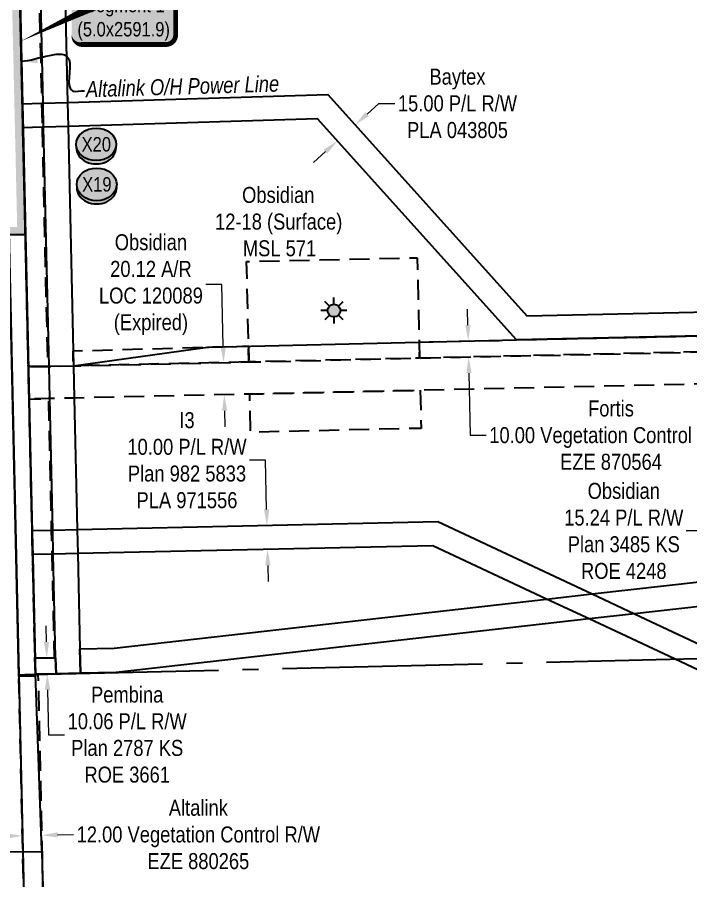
# Model space of a CAD drawing. Extents: x 610781 to 613451, y 5887607 to 5892660.
# Drawn here: x 612510 to 612931, y 5889209 to 5889748 of the extents above; entities that cross this region are included whole.
import ezdxf
from ezdxf.enums import TextEntityAlignment as Align

# ---------------------------------------------------------------- set-up
doc = ezdxf.new("R2010")
doc.units = 0
doc.header["$LTSCALE"] = 5
doc.header["$PDSIZE"] = -1.5
for name, pattern in [('foc-ACCESSROAD', [3.75, 2.5, -1.25]), ('foc-FLOWLINE', [3.75, 2.5, -1.25]), ('foc-QUARTERLINE', [33, 25, -3, 2, -3])]:
    doc.linetypes.add(name, pattern=pattern)
doc.layers.get('Defpoints').update_dxf_attribs({"color": 9})
for name, color, linetype in [('AS-POWER', 104, 'foc-POWER'), ('C-RW', 13, 'Continuous'), ('C-WS', 13, 'foc-ACCESSROAD'), ('C-WS-S', 13, 'Continuous'), ('F-AR', 190, 'foc-ACCESSROAD'), ('F-EZE', 190, 'foc-FLOWLINE'), ('F-RW', 190, 'Continuous'), ('L-SEC', 7, 'Continuous'), ('L-SECQ', 8, 'foc-QUARTERLINE'), ('L-TITLEDB', 4, 'Continuous'), ('P-CROSSINGS', 250, 'Continuous'), ('P-TEMP-BLOCKS', 250, 'Continuous'), ('P-WORKAREA-COUNTY-H1', 71, 'Continuous'), ('P-WORKAREA-COUNTY1', 104, 'Continuous')]:
    doc.layers.add(name, color=color, linetype=linetype)
for name, color, linetype, lineweight in [('C-RW-T', 13, 'Continuous', 9), ('C-WS-T', 13, 'Continuous', 9), ('F-EZE-T', 190, 'Continuous', 9), ('F-RW-T', 190, 'Continuous', 9)]:
    doc.layers.add(name, color=color, linetype=linetype, lineweight=lineweight)
doc.styles.add('175L', font='ARIALN.TTF', dxfattribs={"height": 20})
doc.styles.add('80', font='ARIALN.TTF', dxfattribs={"height": 10})
doc.styles.add('80CG', font='ARIALN.TTF', dxfattribs={"height": 10})
doc.styles.add('80L', font='ARIALN.TTF', dxfattribs={"height": 10})
doc.styles.add('BOLD', font='ARIALNB.TTF')
doc.styles.add('Crossing', font='ARIALN.TTF', dxfattribs={"height": 10})
doc.styles.add('foc-LtypeFont', font='ARIALN.TTF', dxfattribs={"height": 7.35})
doc.linetypes.add('foc-POWER', pattern='A,6,-1,["P",foc-LtypeFont,S=0.2,R=0,X=-0.625,Y=-0.75],-1.24,4', length=12.24)
doc.linetypes.add('foc-POWER-NOLINE', pattern='A,0,-4,["P",foc-LtypeFont,S=0.2,R=0,X=-0.625,Y=-0.75],-8.24', length=12.24)
doc.dimstyles.new('Compass 5 000', dxfattribs={"dimscale": 5, "dimtxt": 9, "dimasz": 2, "dimexe": 0.2, "dimexo": 0.0625, "dimgap": 0.5, "dimtad": 0, "dimtih": 1, "dimtoh": 1, "dimzin": 0, "dimdsep": 46, "dimtxsty": '80CG', "dimcen": 0.1, "dimse1": 1, "dimse2": 1, "dimclrd": 256, "dimclrt": 256, "dimaunit": 1, "dimadec": 4, "dimazin": 0, "dimtfac": 0.06, "dimtofl": 0, "dimtmove": 0, "dimatfit": 1, "dimfxl": 0.2, "dimtolj": 1, "dimtzin": 0, "dimlwd": -1, "dimarcsym": 0})

# ---------------------------------------------------------------- blocks, each defined once
blk = doc.blocks.new('*D381')
at = {"layer": 'Defpoints', "color": 0, "transparency": 16777216}
for p in [(612575.67, 5889428.26), (612576, 5889413.26), (612666.81, 5889415.29)]:
    blk.add_point(p, dxfattribs=at)
at = {"layer": 'F-RW-T', "transparency": 16777216}
for p, q in [((612665.57, 5889470.96), (612655.57, 5889470.96)), ((612666.25, 5889440.28), (612665.57, 5889470.96)), ((612667.03, 5889405.29), (612667.25, 5889395.3))]:
    blk.add_line(p, q, dxfattribs=at)
for points in [[(612667.92, 5889440.32), (612664.58, 5889440.25), (612666.47, 5889430.29)], [(612668.7, 5889405.33), (612665.37, 5889405.26), (612666.81, 5889415.29)]]:
    blk.add_solid(points, dxfattribs=at)
at = {"layer": 'F-RW-T', "transparency": 16777216, "insert": (612616.48, 5889470.96), "char_height": 10, "attachment_point": 5, "style": '80CG'}
blk.add_mtext('\\A1;I3\\P10.00 P/L R/W\\PPlan 982 5833\\PPLA 971556', dxfattribs=at)
blk = doc.blocks.new('*D382')
at = {"layer": 'Defpoints', "color": 0, "transparency": 16777216}
for p in [(612719.79, 5889682.6), (612721.62, 5889680.57), (612708.63, 5889672.56)]:
    blk.add_point(p, dxfattribs=at)
at = {"layer": 'F-RW-T', "transparency": 16777216}
for p, q in [((612729.05, 5889687.26), (612736.48, 5889693.95)), ((612736.48, 5889693.95), (612746.48, 5889693.95)), ((612703.03, 5889663.84), (612695.6, 5889657.15))]:
    blk.add_line(p, q, dxfattribs=at)
for points in [[(612727.93, 5889688.5), (612730.16, 5889686.02), (612721.62, 5889680.57)], [(612701.91, 5889665.08), (612704.14, 5889662.6), (612710.46, 5889670.53)]]:
    blk.add_solid(points, dxfattribs=at)
at = {"layer": 'F-RW-T', "transparency": 16777216, "insert": (612785.57, 5889693.95), "char_height": 10, "attachment_point": 5, "style": '80CG'}
blk.add_mtext('\\A1;Baytex\\P15.00 P/L R/W\\PPLA 043805', dxfattribs=at)
blk = doc.blocks.new('GAS')
h = blk.add_hatch(color=255)
h.dxf.hatch_style = 1
edge = h.paths.add_edge_path()
edge.add_arc((0, 0), 0.9, 0, 360)
for p, q in [((-0.57, 0.57), (-1.14, 1.14)), ((0, 0.81), (0, 1.62)), ((0.57, 0.57), (1.14, 1.14)), ((-0.81, 0), (-1.62, 0)), ((1.62, 0), (0.81, 0)), ((-0.57, -0.57), (-1.14, -1.14)), ((0, -0.81), (0, -1.62)), ((1.14, -1.14), (0.57, -0.57))]:
    blk.add_line(p, q)
blk.add_circle((0, 0), 0.8)
blk = doc.blocks.new('*D491')
at = {"layer": 'Defpoints', "color": 0, "transparency": 16777216}
for p in [(612792.95, 5889545.51), (612792.52, 5889535.49), (612793.17, 5889535.5)]:
    blk.add_point(p, dxfattribs=at)
at = {"layer": 'F-EZE-T', "transparency": 16777216}
for p, q in [((612792.08, 5889555.49), (612791.86, 5889565.49)), ((612792.74, 5889525.49), (612793.59, 5889486.62)), ((612793.59, 5889486.62), (612803.59, 5889486.62))]:
    blk.add_line(p, q, dxfattribs=at)
for points in [[(612793.75, 5889555.53), (612790.42, 5889555.45), (612792.3, 5889545.49)], [(612794.41, 5889525.53), (612791.07, 5889525.46), (612792.52, 5889535.49)]]:
    blk.add_solid(points, dxfattribs=at)
at = {"layer": 'F-EZE-T', "transparency": 16777216, "insert": (612881.52, 5889486.62), "char_height": 10, "attachment_point": 5, "style": '80CG'}
blk.add_mtext('\\A1;Fortis\\P10.00 Vegetation Control R/W\\PEZE 870564', dxfattribs=at)
blk = doc.blocks.new('*D492')
at = {"layer": 'C-RW-T', "transparency": 16777216}
for p, q in [((612938.62, 5889426.77), (612928.62, 5889426.77)), ((612941.01, 5889405.6), (612938.62, 5889426.77)), ((612944.99, 5889370.41), (612946.11, 5889360.48))]:
    blk.add_line(p, q, dxfattribs=at)
for points in [[(612942.67, 5889405.78), (612939.36, 5889405.41), (612942.14, 5889395.66)], [(612946.65, 5889370.6), (612943.33, 5889370.23), (612943.87, 5889380.35)]]:
    blk.add_solid(points, dxfattribs=at)
at = {"layer": 'Defpoints', "color": 0, "transparency": 16777216}
for p in [(612942.14, 5889395.66), (612936.59, 5889395.03), (612938.32, 5889379.72)]:
    blk.add_point(p, dxfattribs=at)
at = {"layer": 'C-RW-T', "transparency": 16777216, "insert": (612889.53, 5889426.77), "char_height": 10, "attachment_point": 5, "style": '80CG'}
blk.add_mtext('\\A1;Obsidian\\P15.24 P/L R/W\\PPlan 3485 KS\\PROE 4248', dxfattribs=at)
blk = doc.blocks.new('*D494')
at = {"layer": 'Defpoints', "color": 0, "transparency": 16777216}
for p in [(612563.21, 5889530.37), (612639.33, 5889532.05), (612563.65, 5889510.24)]:
    blk.add_point(p, dxfattribs=at)
at = {"layer": 'F-EZE-T', "transparency": 16777216}
for p, q in [((612638.26, 5889580.73), (612628.26, 5889580.73)), ((612639.11, 5889542.04), (612638.26, 5889580.73)), ((612640, 5889501.92), (612640.22, 5889491.93))]:
    blk.add_line(p, q, dxfattribs=at)
for points in [[(612640.78, 5889542.08), (612637.45, 5889542.01), (612639.33, 5889532.05)], [(612641.67, 5889501.96), (612638.33, 5889501.89), (612639.78, 5889511.92)]]:
    blk.add_solid(points, dxfattribs=at)
at = {"layer": 'F-EZE-T', "transparency": 16777216, "insert": (612593.94, 5889580.73), "char_height": 10, "attachment_point": 5, "style": '80CG'}
blk.add_mtext('\\A1;Obsidian\\P20.12 A/R\\PLOC 120089\\P(Expired)', dxfattribs=at)
blk = doc.blocks.new('*D500')
at = {"layer": 'Defpoints', "color": 0, "transparency": 16777216}
for p in [(612513.17, 5889256.89), (612525.17, 5889257.17), (612525.64, 5889236.63)]:
    blk.add_point(p, dxfattribs=at)
at = {"layer": 'F-EZE-T', "transparency": 16777216}
for p, q in [((612503.64, 5889236.12), (612493.64, 5889235.9)), ((612535.64, 5889236.86), (612545.63, 5889237.08))]:
    blk.add_line(p, q, dxfattribs=at)
for points in [[(612503.6, 5889237.79), (612503.68, 5889234.46), (612513.64, 5889236.35)], [(612535.6, 5889238.52), (612535.67, 5889235.19), (612525.64, 5889236.63)]]:
    blk.add_solid(points, dxfattribs=at)
at = {"layer": 'F-EZE-T', "transparency": 16777216, "insert": (612623.57, 5889237.08), "char_height": 10, "attachment_point": 5, "style": '80CG'}
blk.add_mtext('\\A1;Altalink\\P12.00 Vegetation Control R/W\\PEZE 880265', dxfattribs=at)
blk = doc.blocks.new('xing2')
h = blk.add_hatch(color=50)
h.dxf.hatch_style = 1
edge = h.paths.add_edge_path()
edge.add_ellipse((0, 0), major_axis=(-12.5, 0), ratio=0.816297, start_angle=0, end_angle=360)
h = blk.add_hatch(color=250)
h.dxf.hatch_style = 1
edge = h.paths.add_edge_path()
edge.add_ellipse((0, -2.05), major_axis=(-12.5, 0), ratio=0.816297, start_angle=0, end_angle=180)
edge.add_line((12.5, -2.05), (12.5, 0))
edge.add_ellipse((0, 0), major_axis=(-12.5, 0), ratio=0.816297, start_angle=0, end_angle=180, ccw=False)
edge.add_line((-12.5, 0), (-12.5, -2.05))
at = {"color": 250}
blk.add_ellipse((0, 0), major_axis=(-12.5, 0), ratio=0.816297, dxfattribs=at)
blk.add_ellipse((0, -2.05), major_axis=(-12.5, 0), ratio=0.816297, start_param=0, end_param=3.141593, dxfattribs=at)
at = {"color": 250, "style": 'Crossing'}
blk.add_attdef('CROSSING', text='', height=9, dxfattribs=at).set_placement((0.09, 0.02), align=Align.MIDDLE_CENTER)
at = {"color": 250, "style": 'Crossing', "flags": 1}
for tag, p in [('OWNER', (0.09, -12.49)), ('DESCRIPTION', (0.09, -25.77)), ('LOCATION', (0.09, -39.3)), ('DWG_REF', (0.09, -52.84))]:
    blk.add_attdef(tag, text='', height=9, dxfattribs=at).set_placement(p, align=Align.MIDDLE_CENTER)
blk = doc.blocks.new('*D593')
at = {"layer": 'Defpoints', "color": 0, "transparency": 16777216}
for p in [(612529.31, 5889347.46), (612529.1, 5889337.41), (612529.55, 5889337.42)]:
    blk.add_point(p, dxfattribs=at)
at = {"layer": 'F-RW-T', "transparency": 16777216}
for p, q in [((612528.63, 5889357.45), (612528.39, 5889367.45)), ((612529.34, 5889327.41), (612530.01, 5889299.47)), ((612530.01, 5889299.47), (612540.01, 5889299.47))]:
    blk.add_line(p, q, dxfattribs=at)
for points in [[(612530.29, 5889357.49), (612526.96, 5889357.41), (612528.86, 5889347.45)], [(612531.01, 5889327.45), (612527.68, 5889327.37), (612529.1, 5889337.41)]]:
    blk.add_solid(points, dxfattribs=at)
at = {"layer": 'F-RW-T', "transparency": 16777216, "insert": (612579.1, 5889299.47), "char_height": 10, "attachment_point": 5, "style": '80CG'}
blk.add_mtext('\\A1;Pembina\\P10.06 P/L R/W\\PPlan 2787 KS\\PROE 3661', dxfattribs=at)
blk = doc.blocks.new('*U633')
h = blk.add_hatch(color=71)
edge = h.paths.add_edge_path()
edge.add_line((-26.5, -32.69), (26.5, -32.69))
edge.add_arc((26.5, -26.69), 6, 270, 360)
edge.add_line((32.5, -26.69), (32.5, 12.5))
edge.add_arc((26.5, 12.5), 6, 0, 90)
edge.add_line((26.5, 18.5), (-26.5, 18.5))
edge.add_arc((-26.5, 12.5), 6, 90, 180)
edge.add_line((-32.5, 12.5), (-32.5, -26.69))
edge.add_arc((-26.5, -26.69), 6, 180, 270)
at = {"color": 250, "flags": 128}
blk.add_lwpolyline([(-26.5, -32.69, 3, 3, 0), (26.5, -32.69, 3, 3, 0.414214), (32.5, -26.69, 3, 3, 0), (32.5, 12.5, 3, 0, 0.414214), (26.5, 18.5, 0, 0, 0), (-26.5, 18.5, 0, 0, 0.414214), (-32.5, 12.5, 0, 0, 0), (-32.5, -26.69, 0, 3, 0.414214)], format="xyseb", close=True, dxfattribs=at)
at = {"flags": 128}
blk.add_lwpolyline([(-64.51, -30.73, 0, 7.5, 0), (0, 0, 0, 0, 0)], format="xyseb", dxfattribs=at)
at = {"color": 250}
for tag, p, height, style in [('TEMP_AREA_W1_001', (-9.21, 2.24), 12, 'BOLD'), ('ENTER_TEXT_001', (-30.66, -12.47), 9, '80')]:
    blk.add_attdef(tag, p, '', height=height, dxfattribs=dict(at, style=style))

msp = doc.modelspace()

# ---------------------------------------------------------------- hatches: boundary and pattern name
at = {"layer": 'P-WORKAREA-COUNTY-H1'}
h = msp.add_hatch(color=256, dxfattribs=at)
h.dxf.hatch_style = 1
edge = h.paths.add_edge_path()
edge.add_arc((611739.098, 5888981.847), 90.354, 123.59292, 167.70904, ccw=False)
edge.add_line((611689.106, 5889057.111), (611689.773, 5889057.551))
edge.add_arc((611810.5, 5888865.879), 226.524, 120.09227, 122.20522, ccw=False)
edge.add_line((611696.922, 5889061.872), (611740.61, 5889083.982))
edge.add_line((611740.61, 5889083.982), (611952.759, 5889191.429))
edge.add_arc((530229.13, 6050637.304), 180951.712, 296.84845563, 296.87355299)
edge.add_line((612023.469, 5889227.242), (612128.297, 5889280.464))
edge.add_line((612128.297, 5889280.464), (612193.384, 5889333.875))
edge.add_line((612193.384, 5889333.875), (612243.764, 5889375.06))
edge.add_line((612243.764, 5889375.06), (612319.297, 5889436.981))
edge.add_line((612319.297, 5889436.981), (612366.803, 5889475.926))
edge.add_arc((612074.144, 5889832.818), 461.542, 309.35254, 320.53988)
edge.add_arc((612079.093, 5889829.285), 455.476, 320.48731, 332.19773)
edge.add_line((612481.99, 5889616.841), (612510.335, 5889616.841))
edge.add_line((612510.335, 5889616.841), (612508.59, 5889693.606))
edge.add_line((612508.59, 5889693.606), (612498.415, 5890141.395))
edge.add_line((612498.415, 5890141.395), (612493.352, 5890360.034))
edge.add_line((612493.352, 5890360.034), (612483.674, 5890777.731))
edge.add_line((612483.674, 5890777.731), (612479.786, 5890945.512))
edge.add_line((612479.786, 5890945.512), (612475.723, 5891123.658))
edge.add_line((612475.723, 5891123.658), (612480.723, 5891123.767))
edge.add_line((612480.723, 5891123.767), (612480.834, 5891118.77))
edge.add_line((612480.834, 5891118.77), (612484.783, 5890945.626))
edge.add_line((612484.783, 5890945.626), (612488.671, 5890777.847))
edge.add_line((612488.671, 5890777.847), (612498.348, 5890360.15))
edge.add_line((612498.348, 5890360.15), (612503.412, 5890141.51))
edge.add_line((612503.412, 5890141.51), (612513.587, 5889693.719))
edge.add_line((612513.587, 5889693.719), (612515.448, 5889611.843))
edge.add_line((612515.448, 5889611.843), (612484.993, 5889611.843))
edge.add_arc((612079.093, 5889829.285), 460.474, 320.48731, 331.82194, ccw=False)
edge.add_arc((612074.16, 5889832.801), 466.517, 309.35226, 320.5396, ccw=False)
edge.add_line((612369.972, 5889472.062), (612322.465, 5889433.116))
edge.add_line((612322.465, 5889433.116), (612246.93, 5889371.193))
edge.add_line((612246.93, 5889371.193), (612196.551, 5889330.008))
edge.add_line((612196.551, 5889330.008), (612131.046, 5889276.254))
edge.add_line((612131.046, 5889276.254), (612025.732, 5889222.786))
edge.add_arc((530225.209, 6050645.04), 180965.383, 296.84845727, 296.87355464, ccw=False)
edge.add_line((611955.016, 5889186.97), (611742.868, 5889079.523))
edge.add_line((611742.868, 5889079.523), (611699.306, 5889057.477))
edge.add_arc((611810.5, 5888865.879), 221.526, 120.12873, 122.19218)
edge.add_line((611692.48, 5889053.349), (611691.863, 5889052.943))
edge.add_arc((611739.098, 5888981.847), 85.356, 123.59942, 167.70904)
edge.add_line((611655.698, 5889000.018), (611650.814, 5889001.082))

# ---------------------------------------------------------------- linework, layer by layer
at = {"layer": 'AS-POWER', "linetype": 'foc-POWER-NOLINE', "flags": 128}
for points in [[(612521.688, 5889337.233), (612510.411, 5889833.503)], [(612761.631, 5889544.82), (612822.402, 5889546.15), (613110.068, 5889552.453), (613140.196, 5889553.139)], [(612541.38, 5888547.708), (612537.123, 5888734.37), (612525.873, 5889226.388)]]:
    msp.add_lwpolyline(points, dxfattribs=at)
at = {"layer": 'AS-POWER', "flags": 128}
for points in [[(612517.311, 5889529.877), (612545.49, 5889529.974), (612629.324, 5889541.586), (612630.137, 5889541.699), (612761.631, 5889544.82)], [(612525.873, 5889226.388), (612525.787, 5889227.402), (612521.688, 5889337.233)], [(612263.614, 5889114.719), (612310.02, 5889226.3), (612525.873, 5889226.388)]]:
    msp.add_lwpolyline(points, dxfattribs=at)
at = {"layer": 'C-RW'}
msp.add_lwpolyline([(613411.624, 5889470.008), (613311.671, 5889455.34), (613142.237, 5889430.545), (613132.077, 5889429.059), (613112.001, 5889426.12), (613036.882, 5889415.127), (613012.741, 5889388.094), (612896.318, 5889374.998), (612867.816, 5889371.782), (612572.236, 5889338.442), (612549.829, 5889337.906), (612549.48, 5889353.122), (612571.024, 5889353.634), (612841.26, 5889384.227), (612869.736, 5889387.477), (613005.334, 5889402.803), (613029.209, 5889429.166), (613111.777, 5889441.385), (613131.854, 5889444.357), (613141.985, 5889445.856), (613311.321, 5889470.918), (613411.276, 5889485.505)], dxfattribs=at)
at = {"layer": 'C-WS', "flags": 128}
msp.add_lwpolyline([(613410.283, 5889529.672), (613310.057, 5889527.193), (613140.717, 5889523.006), (613130.715, 5889522.758), (613131.854, 5889444.357), (613132.077, 5889429.059), (613133.197, 5889351.889), (613113.094, 5889351.406), (613112.001, 5889426.12), (613111.777, 5889441.385), (613110.591, 5889522.32), (612762.321, 5889514.691), (612655.669, 5889512.272), (612545.945, 5889509.848), (612530.705, 5889509.511), (612529.783, 5889509.49), (612517.779, 5889509.226), (612517.322, 5889529.352), (612529.326, 5889529.617), (612530.25, 5889529.637), (612545.49, 5889529.974), (612655.207, 5889532.398), (612761.86, 5889534.818), (613110.296, 5889542.449), (613110.068, 5889552.453), (613109.724, 5889567.48), (613109.496, 5889577.483), (613105.399, 5889756.922), (613105.286, 5889761.855), (613102.659, 5889876.883), (613049.349, 5889875.659), (613046.878, 5889980.621), (613153.587, 5889983.133), (613155.685, 5889894.066), (613302.721, 5889853.608), (613339.107, 5889843.596), (613404.359, 5889793.282)], dxfattribs=at)
for points in [[(612761.631, 5889544.82), (612761.86, 5889534.818), (612655.207, 5889532.398), (612654.978, 5889542.401), (612653.766, 5889595.152), (612760.419, 5889597.57), (612761.631, 5889544.82)], [(612762.321, 5889514.691), (612762.868, 5889490.907), (612656.215, 5889488.488), (612655.669, 5889512.272), (612762.321, 5889514.691)]]:
    msp.add_lwpolyline(points, close=True, dxfattribs=at)
at = {"layer": 'F-AR', "flags": 128}
msp.add_lwpolyline([(613410.283, 5889529.672), (613310.057, 5889527.193), (613140.717, 5889523.006), (613130.715, 5889522.758), (613131.854, 5889444.357), (613132.077, 5889429.059), (613133.197, 5889351.889), (613113.094, 5889351.406), (613112.001, 5889426.12), (613111.777, 5889441.385), (613110.591, 5889522.32), (612762.321, 5889514.691), (612655.669, 5889512.272), (612545.945, 5889509.848), (612530.705, 5889509.511), (612529.783, 5889509.49), (612517.779, 5889509.226), (612517.322, 5889529.352), (612529.326, 5889529.617), (612530.25, 5889529.637), (612545.49, 5889529.974), (612655.207, 5889532.398), (612761.86, 5889534.818), (613110.296, 5889542.449), (613130.422, 5889542.888), (613309.605, 5889547.319), (613406.266, 5889549.71), (613409.831, 5889549.799)], dxfattribs=at)
at = {"layer": 'F-EZE', "flags": 128}
for points in [[(612525.93, 5889679.076), (612529.326, 5889529.617), (612517.322, 5889529.352), (612513.928, 5889678.715), (612513.587, 5889693.719), (612503.412, 5890141.51), (612499.458, 5890312.21), (612511.461, 5890312.488), (612515.415, 5890141.792), (612525.589, 5889694.08), (612525.93, 5889679.076)], [(612822.402, 5889546.15), (613110.068, 5889552.453), (613110.296, 5889542.449), (612761.86, 5889534.818), (612761.631, 5889544.82), (612822.402, 5889546.15)], [(612655.207, 5889532.398), (612545.49, 5889529.974), (612545.279, 5889539.302), (612654.978, 5889542.401), (612655.207, 5889532.398)], [(612533.466, 5889347.566), (612521.461, 5889347.268), (612519.989, 5889412.014), (612519.648, 5889427.004), (612517.779, 5889509.226), (612529.783, 5889509.49), (612531.653, 5889427.274), (612531.994, 5889412.284), (612533.466, 5889347.566)], [(612537.123, 5888734.37), (612525.117, 5888734.116), (612511.339, 5889336.986), (612521.688, 5889337.233), (612523.337, 5889337.273), (612537.123, 5888734.37)]]:
    msp.add_lwpolyline(points, close=True, dxfattribs=at)
at = {"layer": 'F-RW'}
for points in [[(612549.829, 5889337.906), (612534.602, 5889337.542), (612534.368, 5889347.588), (612532.914, 5889412.303), (612532.577, 5889427.294), (612530.705, 5889509.511), (612530.25, 5889529.637), (612526.868, 5889679.104), (612526.529, 5889694.109), (612516.4, 5890141.815), (612531.625, 5890142.172), (612541.762, 5889694.566), (612542.103, 5889679.563), (612545.279, 5889539.302), (612545.49, 5889529.974), (612545.945, 5889509.848), (612547.806, 5889427.634), (612548.144, 5889412.641), (612549.48, 5889353.122), (612549.829, 5889337.906)], [(612534.602, 5889337.542), (612523.337, 5889337.273), (612521.688, 5889337.233), (612521.461, 5889347.268), (612533.466, 5889347.566), (612534.368, 5889347.588), (612534.602, 5889337.542)]]:
    msp.add_lwpolyline(points, close=True, dxfattribs=at)
for points in [[(613110.068, 5889552.453), (612822.402, 5889546.15), (612698.104, 5889684.256), (612542.103, 5889679.563), (612526.868, 5889679.104), (612525.93, 5889679.076), (612513.928, 5889678.715), (612513.587, 5889693.719), (612525.589, 5889694.08), (612526.529, 5889694.109), (612541.762, 5889694.566), (612704.605, 5889699.467), (612828.95, 5889561.311), (613094.72, 5889567.15)], [(612974.193, 5889321.914), (612921.131, 5889346.798), (612867.816, 5889371.782), (612841.26, 5889384.227), (612770.133, 5889417.597), (612548.144, 5889412.641), (612532.914, 5889412.303), (612531.994, 5889412.284), (612519.989, 5889412.014), (612519.648, 5889427.004), (612531.653, 5889427.274), (612532.577, 5889427.294), (612547.806, 5889427.634), (612773.333, 5889432.685), (612869.736, 5889387.477), (612896.318, 5889374.998), (612954.756, 5889347.604)]]:
    msp.add_lwpolyline(points, dxfattribs=at)
at = {"layer": 'L-SEC'}
msp.add_lwpolyline([(612493.042, 5890141.19), (612511.276, 5889336.886), (612529.647, 5888533.047)], dxfattribs=at)
at = {"layer": 'L-SECQ'}
msp.add_line((612511.276, 5889336.886), (613414.129, 5889358.556), dxfattribs=at)
at = {"layer": 'L-TITLEDB'}
msp.add_lwpolyline([(612499.507, 5890311.045), (612503.461, 5890140.346), (612513.636, 5889692.555), (612513.977, 5889677.55), (612517.371, 5889528.187), (612517.829, 5889508.061), (612519.698, 5889425.839), (612520.038, 5889410.849), (612521.511, 5889346.103), (612521.737, 5889336.069), (612511.389, 5889335.821), (612493.155, 5890140.104), (612479.704, 5890718.827)], dxfattribs=at)
at = {"layer": 'P-WORKAREA-COUNTY1', "flags": 128}
msp.add_lwpolyline([(612498.348, 5890360.15), (612503.412, 5890141.51), (612513.587, 5889693.719), (612515.448, 5889611.843), (612484.993, 5889611.843, -0.049497), (612434.341, 5889536.309, -0.0488528), (612369.972, 5889472.062), (612322.465, 5889433.116), (612246.93, 5889371.193), (612196.551, 5889330.008), (612131.046, 5889276.254)], format="xyb", dxfattribs=at)

# ---------------------------------------------------------------- block references
at = {"layer": 'C-WS-S', "xscale": 5.000000000000025, "yscale": 5.000000000000025, "zscale": 5.000000000000025}
msp.add_blockref('GAS', (612708.349, 5889564.501), dxfattribs=at)
at = {"layer": 'P-CROSSINGS', "xscale": 0.999609, "yscale": 0.999609, "zscale": 0.999609}
for p, values in [((612559.711, 5889668.403), {'CROSSING': 'X20'}), ((612560.053, 5889643.389), {'CROSSING': 'X19'})]:
    msp.add_blockref('xing2', p, dxfattribs=at).add_auto_attribs(values)
at = {"layer": 'P-TEMP-BLOCKS'}
ref = msp.add_blockref('*U633', (612576.899, 5889763.457), dxfattribs=dict(at, xscale=0.99923914467, yscale=0.99923914467, zscale=0.99923914467))
ref.add_attrib('TEMP_AREA_W1_001', 'WL2', (612562.724, 5889765.7), dxfattribs={"layer": '0', "color": 250, "height": 11.9909, "style": 'BOLD'})
ref.add_attrib('ENTER_TEXT_001', 'Segment 1', (612552.705, 5889750.991), dxfattribs={"layer": '0', "color": 250, "height": 8.9932, "style": '80'})
ref.add_attrib('ENTER_TEXT_002', '(5.0x2591.9)', (612547.978, 5889735.849), dxfattribs={"layer": '0', "color": 250, "height": 8.99315, "style": '80'})

# ---------------------------------------------------------------- texts
at = {"layer": 'AS-POWER', "insert": (612553.118, 5889707.768), "char_height": 9.99239, "attachment_point": 1, "rotation": 1.7239, "style": '175L'}
msp.add_mtext_dynamic_manual_height_columns('{\\fArial Narrow|b0|i1|c0|p34;Altalink O/H Power Line}', width=122.7018, gutter_width=99.961, heights=[0], dxfattribs=at)
at = {"layer": 'C-WS-T', "insert": (612632.877, 5889641.782), "char_height": 10, "attachment_point": 1, "style": '80L'}
msp.add_mtext_dynamic_manual_height_columns('\\pi18.05239;Obsidian\\P\\pi1.13561;12-18 (Surface)\\P\\pi18.52988;MSL 571', width=79.93835, gutter_width=50, heights=[0], dxfattribs=at)

# ---------------------------------------------------------------- dimensions: what is measured, and where the dimension line sits
at = {"layer": 'C-RW-T'}
dim = msp.add_linear_dim(base=(612942.136, 5889395.66), p1=(612938.322, 5889379.723), p2=(612936.591, 5889395.033), angle=96.44862, text='Obsidian\\P15.24 P/L R/W\\PPlan 3485 KS\\PROE 4248', dimstyle='Compass 5 000', dxfattribs=at)
dim.commit()
dim.dimension.update_dxf_attribs({"geometry": '*D492', "text_midpoint": (612889.534, 5889426.773), "dimtype": 161})
at = {"layer": 'F-EZE-T'}
for base, p1, p2, angle, text, picture, middle in [((612639.334, 5889532.047), (612563.655, 5889510.239), (612563.21, 5889530.365), 91.26546, 'Obsidian\\P20.12 A/R\\PLOC 120089\\P(Expired)', '*D494', (612593.944, 5889580.734)), ((612792.521, 5889535.489), (612792.949, 5889545.505), (612793.168, 5889535.503), 271.25465, 'Fortis\\P10.00 Vegetation Control R/W\\PEZE 870564', '*D491', (612881.524, 5889486.62)), ((612525.638, 5889236.627), (612513.17, 5889256.894), (612525.169, 5889257.168), 1.30985, 'Altalink\\P12.00 Vegetation Control R/W\\PEZE 880265', '*D500', (612623.566, 5889237.085))]:
    dim = msp.add_linear_dim(base=base, p1=p1, p2=p2, angle=angle, text=text, dimstyle='Compass 5 000', dxfattribs=at)
    dim.commit()
    dim.dimension.update_dxf_attribs({"geometry": picture, "text_midpoint": middle, "dimtype": 161})
at = {"layer": 'F-RW-T'}
dim = msp.add_aligned_dim(p1=(612708.63, 5889672.561), p2=(612719.785, 5889682.601), distance=-2.737, text='Baytex\\P15.00 P/L R/W\\PPLA 043805', dimstyle='Compass 5 000', dxfattribs=at)
dim.commit()
dim.dimension.update_dxf_attribs({"geometry": '*D382', "text_midpoint": (612785.568, 5889693.947)})
for base, p1, p2, angle, text, picture, middle in [((612666.808, 5889415.29), (612575.669, 5889428.258), (612576.004, 5889413.263), 271.27908, 'I3\\P10.00 P/L R/W\\PPlan 982 5833\\PPLA 971556', '*D381', (612616.479, 5889470.964)), ((612529.104, 5889337.41), (612529.313, 5889347.463), (612529.552, 5889337.421), 271.36861, 'Pembina\\P10.06 P/L R/W\\PPlan 2787 KS\\PROE 3661', '*D593', (612579.096, 5889299.472))]:
    dim = msp.add_linear_dim(base=base, p1=p1, p2=p2, angle=angle, text=text, dimstyle='Compass 5 000', dxfattribs=at)
    dim.commit()
    dim.dimension.update_dxf_attribs({"geometry": picture, "text_midpoint": middle, "dimtype": 161})

# ---------------------------------------------------------------- leaders
at = {"layer": 'AS-POWER', "path_type": 1}
msp.add_leader([(612513.024, 5889720.406), (612542.782, 5889721.423), (612545.117, 5889701.716), (612552.329, 5889701.927)], dimstyle='Compass 5 000', override={"dimgap": 0.5, "dimtad": 0}, dxfattribs=at)

doc.saveas('drawing.dxf')
